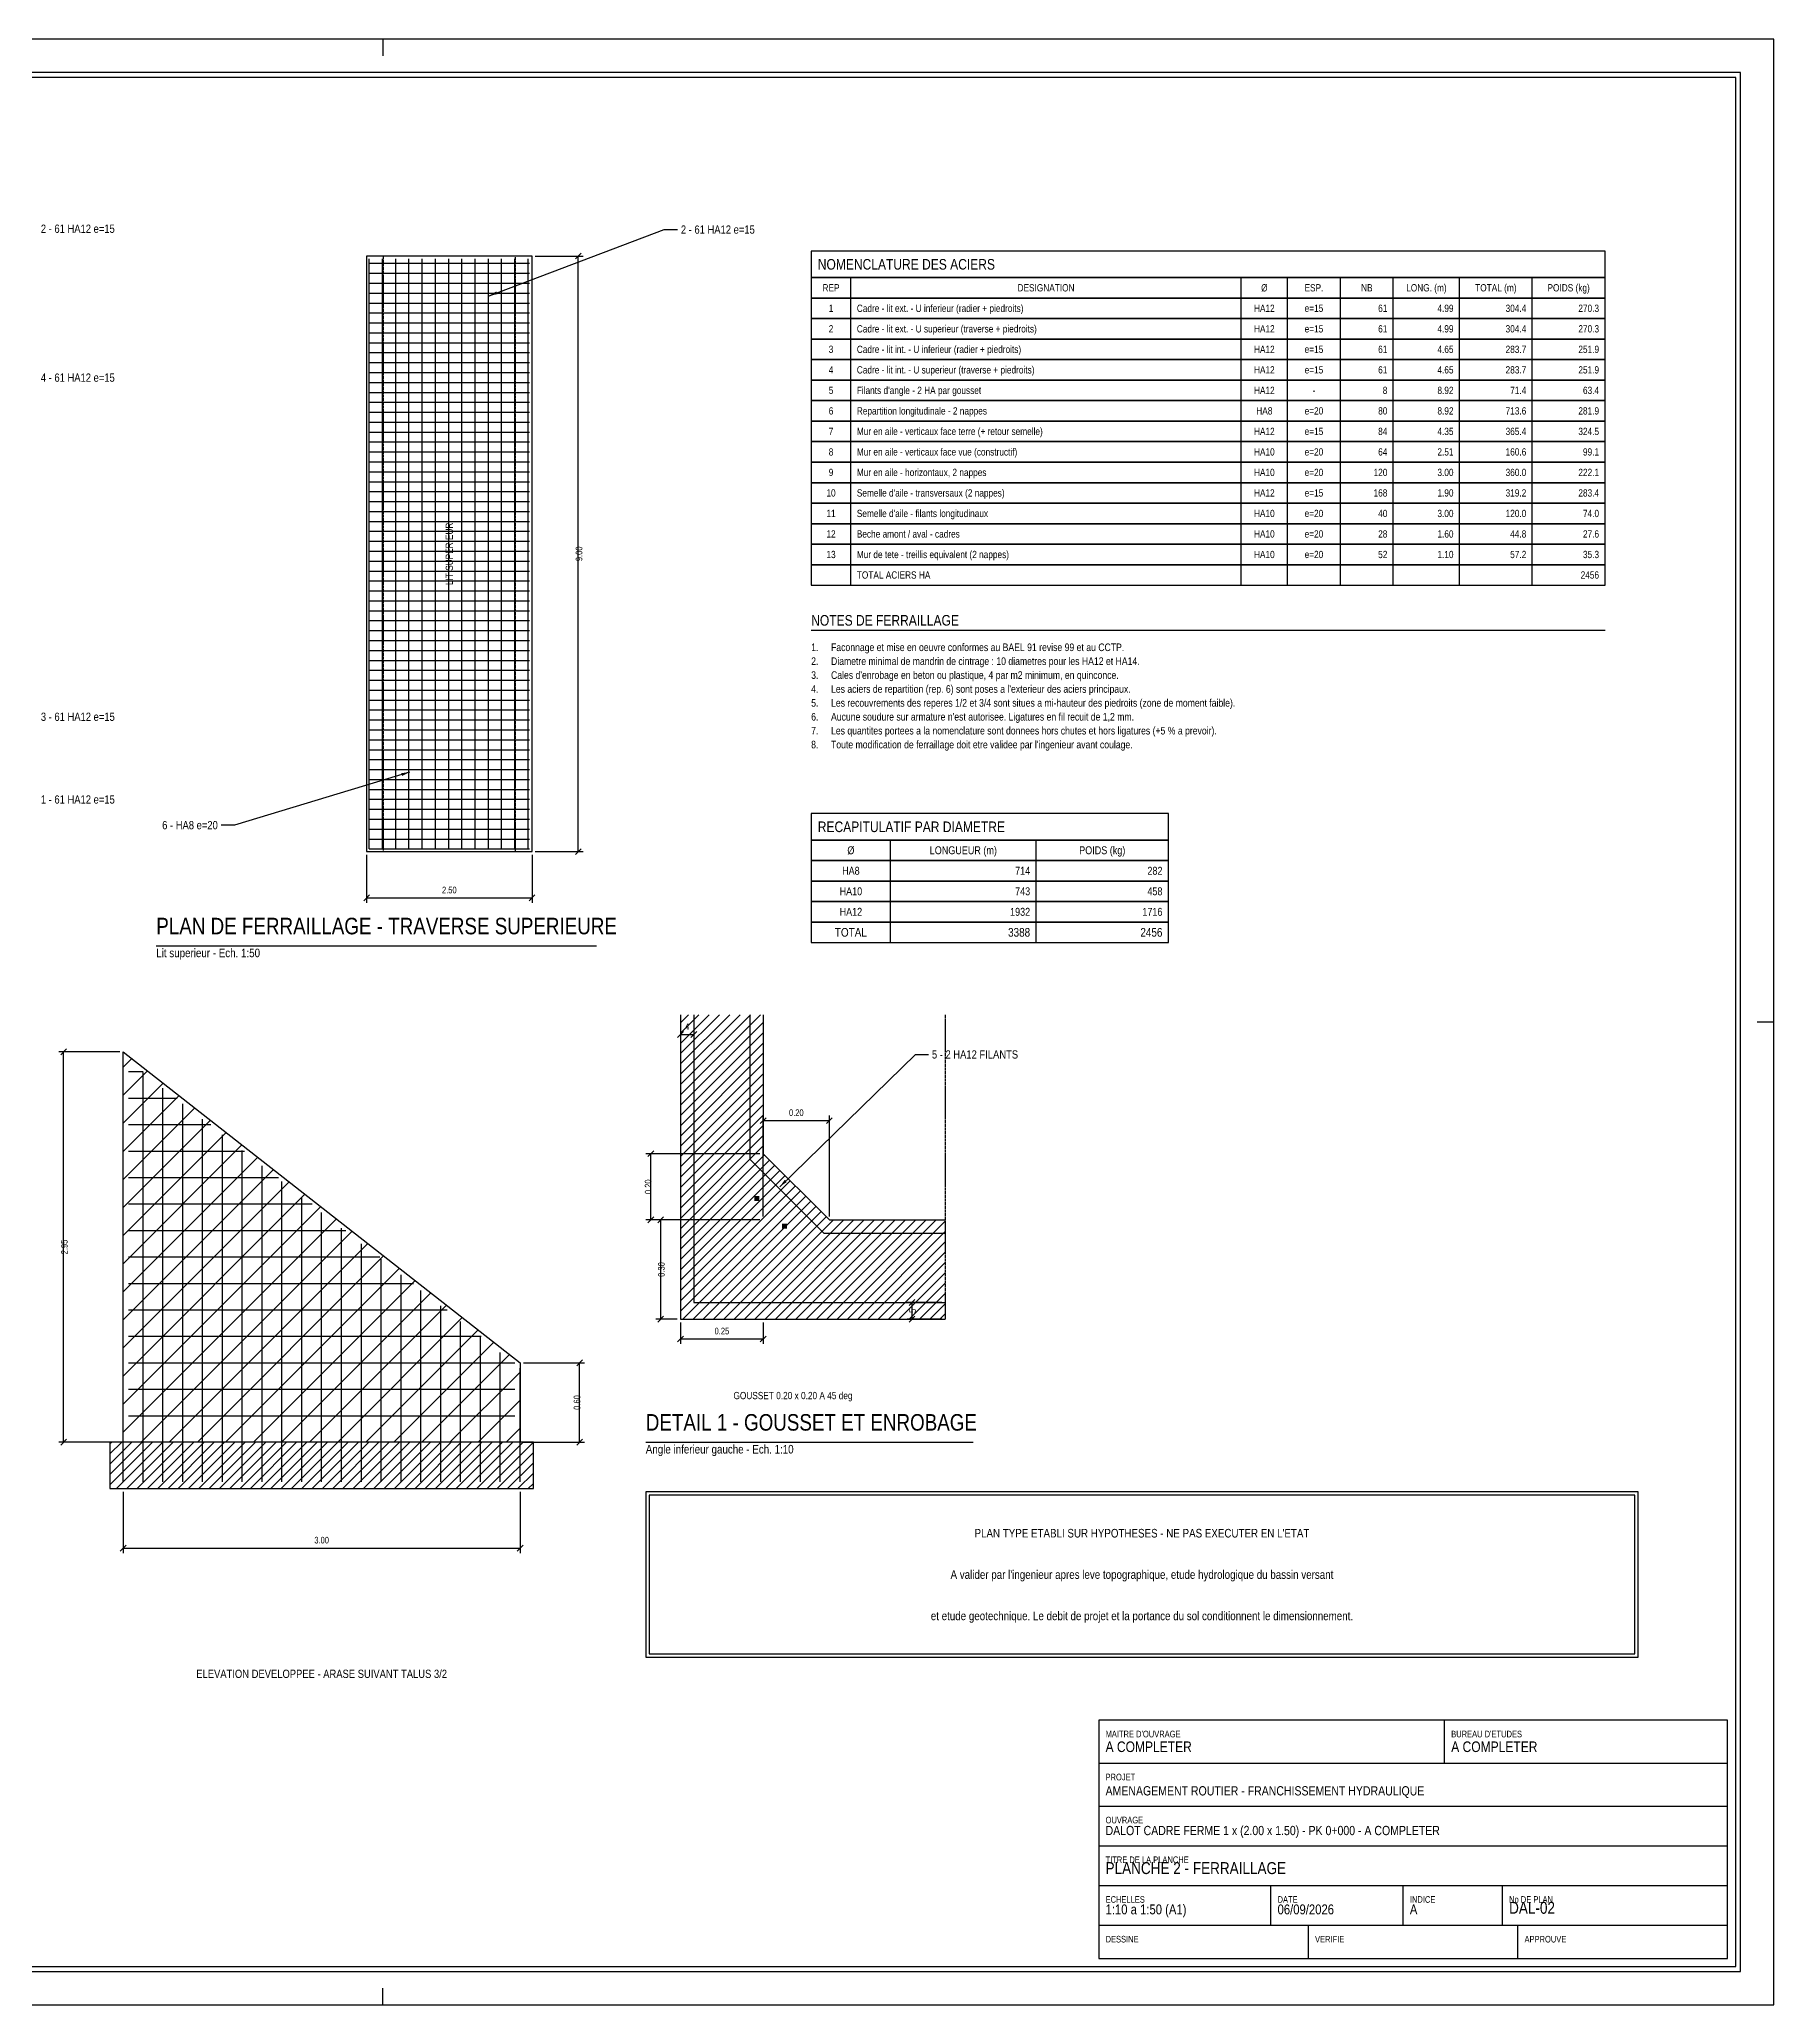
# Model space of a CAD drawing. Extents: x 0 to 841, y 0 to 594.
# Drawn here: x 317 to 841, y 0 to 594 of the extents above; entities that cross this region are included whole.
import ezdxf
from ezdxf.enums import TextEntityAlignment as Align

# ---------------------------------------------------------------- set-up
doc = ezdxf.new("R2010")
doc.units = 0
doc.linetypes.add('TIRETS', pattern=[0.37, 0.25, -0.12])
for name, color, linetype in [('00_CARTOUCHE', 7, 'CONTINUOUS'), ('02_BETON', 7, 'CONTINUOUS'), ('03_BETON_CACHE', 8, 'TIRETS'), ('04_HACHURES', 9, 'CONTINUOUS'), ('08_ACIER_LONG', 1, 'CONTINUOUS'), ('10_COTATION', 4, 'CONTINUOUS'), ('11_TEXTE', 7, 'CONTINUOUS'), ('12_TABLEAU', 7, 'CONTINUOUS'), ('16_BETON_FIN', 8, 'CONTINUOUS')]:
    doc.layers.add(name, color=color, linetype=linetype)
doc.styles.get("Standard").update_dxf_attribs({"font": 'txt', "width": 0.85})

msp = doc.modelspace()

# ---------------------------------------------------------------- linework, layer by layer
at = {"layer": '00_CARTOUCHE'}
for p, q in [((420.5, 594), (420.5, 589)), ((841, 297), (836, 297)), ((741.5, 73), (741.5, 86)), ((637, 73), (827, 73)), ((637, 60), (827, 60)), ((637, 48), (827, 48)), ((637, 36), (827, 36)), ((689, 24), (689, 36)), ((729, 24), (729, 36)), ((759, 24), (759, 36)), ((637, 24), (827, 24)), ((700.333333, 14), (700.333333, 24)), ((763.666667, 14), (763.666667, 24)), ((420.5, 0), (420.5, 5))]:
    msp.add_line(p, q, dxfattribs=at)
for points in [[(0, 0), (841, 0), (841, 594), (0, 594)], [(20, 10), (831, 10), (831, 584), (20, 584)], [(21.5, 11.5), (829.5, 11.5), (829.5, 582.5), (21.5, 582.5)], [(500, 105), (800, 105), (800, 155), (500, 155)], [(501, 106), (799, 106), (799, 154), (501, 154)], [(637, 14), (827, 14), (827, 86), (637, 86)]]:
    msp.add_lwpolyline(points, close=True, dxfattribs=at)
at = {"layer": '02_BETON'}
for points in [[(510.5, 299.2), (510.5, 207.2), (590.5, 207.2)], [(535.5, 299.2), (535.5, 257.2), (555.5, 237.2), (590.5, 237.2)]]:
    msp.add_lwpolyline(points, dxfattribs=at)
for points in [[(342, 170), (342, 288), (462, 194), (462, 170)], [(338, 156), (466, 156), (466, 170), (338, 170)]]:
    msp.add_lwpolyline(points, close=True, dxfattribs=at)
at = {"layer": '03_BETON_CACHE'}
msp.add_line((590.5, 299.2), (590.5, 207.2), dxfattribs=at)
msp.add_lwpolyline([(420.6, 348.5), (460.6, 348.5), (460.6, 528.5), (420.6, 528.5)], close=True, dxfattribs=at)
at = {"layer": '04_HACHURES'}
for p, q in [((510.5, 274.985317), (534.714683, 299.2)), ((510.5, 278.096587), (531.603413, 299.2)), ((510.5, 281.207857), (528.492143, 299.2)), ((510.5, 284.319127), (525.380873, 299.2)), ((510.5, 287.430397), (522.269603, 299.2)), ((510.5, 290.541666), (519.158334, 299.2)), ((510.5, 293.652936), (516.047064, 299.2)), ((510.5, 296.764206), (512.935794, 299.2)), ((510.5, 271.874047), (535.5, 296.874047)), ((510.5, 268.762778), (535.5, 293.762778)), ((342, 283.345238), (344.610147, 285.955385)), ((510.5, 265.651508), (535.5, 290.651508)), ((510.5, 262.540238), (535.5, 287.540238)), ((342, 274.859956), (349.368249, 282.228205)), ((510.5, 259.428968), (535.5, 284.428968)), ((510.5, 256.317698), (535.5, 281.317698)), ((342, 266.374675), (354.12635, 278.501025)), ((342, 257.889394), (358.884452, 274.773846)), ((510.5, 253.206428), (535.5, 278.206428)), ((510.5, 250.095159), (535.5, 275.095159)), ((342, 249.404112), (363.642554, 271.046666)), ((342, 240.918831), (368.400656, 267.319486)), ((510.5, 246.983889), (535.5, 271.983889)), ((510.5, 243.872619), (535.5, 268.872619)), ((342, 232.43355), (373.158757, 263.592307)), ((510.5, 240.761349), (535.5, 265.761349)), ((510.5, 237.650079), (535.5, 262.650079)), ((342, 223.948268), (377.916859, 259.865127)), ((342, 215.462987), (382.674961, 256.137947)), ((510.5, 234.538809), (535.5, 259.538809)), ((510.5, 231.42754), (535.88623, 256.81377)), ((342, 206.977705), (387.433062, 252.410768)), ((510.5, 228.31627), (537.441865, 255.258135)), ((510.5, 225.205), (538.9975, 253.7025)), ((510.5, 222.09373), (540.553135, 252.146865)), ((510.5, 218.98246), (542.10877, 250.59123)), ((342, 198.492424), (392.191164, 248.683588)), ((342, 190.007143), (396.949266, 244.956408)), ((510.5, 215.87119), (543.664405, 249.035595)), ((510.5, 212.759921), (545.22004, 247.47996)), ((510.5, 209.648651), (546.775675, 245.924325)), ((511.162619, 207.2), (548.33131, 244.36869)), ((342, 181.521861), (401.707367, 241.229229)), ((514.273889, 207.2), (549.886944, 242.813056)), ((517.385159, 207.2), (551.442579, 241.257421)), ((520.496429, 207.2), (552.998214, 239.701786)), ((523.607698, 207.2), (554.553849, 238.146151)), ((342, 173.03658), (406.465469, 237.502049)), ((347.448701, 170), (411.223571, 233.774869)), ((526.718968, 207.2), (556.718968, 237.2)), ((529.830238, 207.2), (559.830238, 237.2)), ((532.941508, 207.2), (562.941508, 237.2)), ((536.052778, 207.2), (566.052778, 237.2)), ((539.164048, 207.2), (569.164048, 237.2)), ((542.275318, 207.2), (572.275318, 237.2)), ((545.386587, 207.2), (575.386587, 237.2)), ((548.497857, 207.2), (578.497857, 237.2)), ((551.609127, 207.2), (581.609127, 237.2)), ((554.720397, 207.2), (584.720397, 237.2)), ((557.831667, 207.2), (587.831667, 237.2)), ((560.942937, 207.2), (590.5, 236.757063)), ((564.054206, 207.2), (590.5, 233.645794)), ((355.933983, 170), (415.981673, 230.04769)), ((364.419264, 170), (420.739774, 226.32051)), ((567.165476, 207.2), (590.5, 230.534524)), ((570.276746, 207.2), (590.5, 227.423254)), ((372.904546, 170), (425.497876, 222.59333)), ((573.388016, 207.2), (590.5, 224.311984)), ((576.499286, 207.2), (590.5, 221.200714)), ((381.389827, 170), (430.255978, 218.866151)), ((389.875108, 170), (435.014079, 215.138971)), ((579.610556, 207.2), (590.5, 218.089444)), ((582.721825, 207.2), (590.5, 214.978175)), ((398.36039, 170), (439.772181, 211.411791)), ((585.833095, 207.2), (590.5, 211.866905)), ((588.944365, 207.2), (590.5, 208.755635)), ((406.845671, 170), (444.530283, 207.684612)), ((415.330952, 170), (449.288385, 203.957432)), ((423.816234, 170), (454.046486, 200.230252)), ((432.301515, 170), (458.804588, 196.503073)), ((440.786797, 170), (462, 191.213203)), ((449.272078, 170), (462, 182.727922)), ((457.757359, 170), (462, 174.242641)), ((338, 157.117698), (350.882302, 170)), ((338, 160.228968), (347.771032, 170)), ((338, 163.340238), (344.659762, 170)), ((338, 166.451508), (341.548492, 170)), ((338, 169.562778), (338.437222, 170)), ((339.993572, 156), (353.993572, 170)), ((343.104841, 156), (357.104841, 170)), ((346.216111, 156), (360.216111, 170)), ((349.327381, 156), (363.327381, 170)), ((352.438651, 156), (366.438651, 170)), ((355.549921, 156), (369.549921, 170)), ((358.661191, 156), (372.661191, 170)), ((361.77246, 156), (375.77246, 170)), ((364.88373, 156), (378.88373, 170)), ((367.995, 156), (381.995, 170)), ((371.10627, 156), (385.10627, 170)), ((374.21754, 156), (388.21754, 170)), ((377.32881, 156), (391.32881, 170)), ((380.440079, 156), (394.440079, 170)), ((383.551349, 156), (397.551349, 170)), ((386.662619, 156), (400.662619, 170)), ((389.773889, 156), (403.773889, 170)), ((392.885159, 156), (406.885159, 170)), ((395.996429, 156), (409.996429, 170)), ((399.107698, 156), (413.107698, 170)), ((402.218968, 156), (416.218968, 170)), ((405.330238, 156), (419.330238, 170)), ((408.441508, 156), (422.441508, 170)), ((411.552778, 156), (425.552778, 170)), ((414.664048, 156), (428.664048, 170)), ((417.775318, 156), (431.775318, 170)), ((420.886587, 156), (434.886587, 170)), ((423.997857, 156), (437.997857, 170)), ((427.109127, 156), (441.109127, 170)), ((430.220397, 156), (444.220397, 170)), ((433.331667, 156), (447.331667, 170)), ((436.442937, 156), (450.442937, 170)), ((439.554206, 156), (453.554206, 170)), ((442.665476, 156), (456.665476, 170)), ((445.776746, 156), (459.776746, 170)), ((448.888016, 156), (462.888016, 170)), ((451.999286, 156), (465.999286, 170)), ((455.110556, 156), (466, 166.889444)), ((458.221825, 156), (466, 163.778175)), ((461.333095, 156), (466, 160.666905)), ((464.444365, 156), (466, 157.555635))]:
    msp.add_line(p, q, dxfattribs=at)
at = {"layer": '08_ACIER_LONG'}
for p, q in [((416.4, 349.3), (416.4, 527.7)), ((416.4, 526.3), (464.8, 526.3)), ((416.4, 523.3), (464.8, 523.3)), ((420.4, 349.3), (420.4, 527.7)), ((424.4, 349.3), (424.4, 527.7)), ((428.4, 349.3), (428.4, 527.7)), ((432.4, 349.3), (432.4, 527.7)), ((436.4, 349.3), (436.4, 527.7)), ((440.4, 349.3), (440.4, 527.7)), ((444.4, 349.3), (444.4, 527.7)), ((448.4, 349.3), (448.4, 527.7)), ((452.4, 349.3), (452.4, 527.7)), ((456.4, 349.3), (456.4, 527.7)), ((460.4, 349.3), (460.4, 527.7)), ((464.4, 349.3), (464.4, 527.7)), ((416.4, 520.3), (464.8, 520.3)), ((416.4, 517.3), (464.8, 517.3)), ((416.4, 514.3), (464.8, 514.3)), ((416.4, 511.3), (464.8, 511.3)), ((416.4, 508.3), (464.8, 508.3)), ((416.4, 505.3), (464.8, 505.3)), ((416.4, 502.3), (464.8, 502.3)), ((416.4, 499.3), (464.8, 499.3)), ((416.4, 496.3), (464.8, 496.3)), ((416.4, 493.3), (464.8, 493.3)), ((416.4, 490.3), (464.8, 490.3)), ((416.4, 487.3), (464.8, 487.3)), ((416.4, 484.3), (464.8, 484.3)), ((416.4, 481.3), (464.8, 481.3)), ((416.4, 478.3), (464.8, 478.3)), ((416.4, 475.3), (464.8, 475.3)), ((416.4, 472.3), (464.8, 472.3)), ((416.4, 469.3), (464.8, 469.3)), ((416.4, 466.3), (464.8, 466.3)), ((416.4, 463.3), (464.8, 463.3)), ((416.4, 460.3), (464.8, 460.3)), ((416.4, 457.3), (464.8, 457.3)), ((416.4, 454.3), (464.8, 454.3)), ((416.4, 451.3), (464.8, 451.3)), ((416.4, 448.3), (464.8, 448.3)), ((416.4, 445.3), (464.8, 445.3)), ((416.4, 442.3), (464.8, 442.3)), ((416.4, 439.3), (464.8, 439.3)), ((416.4, 436.3), (464.8, 436.3)), ((416.4, 433.3), (464.8, 433.3)), ((416.4, 430.3), (464.8, 430.3)), ((416.4, 427.3), (464.8, 427.3)), ((416.4, 424.3), (464.8, 424.3)), ((416.4, 421.3), (464.8, 421.3)), ((416.4, 418.3), (464.8, 418.3)), ((416.4, 415.3), (464.8, 415.3)), ((416.4, 412.3), (464.8, 412.3)), ((416.4, 409.3), (464.8, 409.3)), ((416.4, 406.3), (464.8, 406.3)), ((416.4, 403.3), (464.8, 403.3)), ((416.4, 400.3), (464.8, 400.3)), ((416.4, 397.3), (464.8, 397.3)), ((416.4, 394.3), (464.8, 394.3)), ((416.4, 391.3), (464.8, 391.3)), ((416.4, 388.3), (464.8, 388.3)), ((416.4, 385.3), (464.8, 385.3)), ((416.4, 382.3), (464.8, 382.3)), ((416.4, 379.3), (464.8, 379.3)), ((416.4, 376.3), (464.8, 376.3)), ((416.4, 373.3), (464.8, 373.3)), ((416.4, 370.3), (464.8, 370.3)), ((416.4, 367.3), (464.8, 367.3)), ((416.4, 364.3), (464.8, 364.3)), ((416.4, 361.3), (464.8, 361.3)), ((416.4, 358.3), (464.8, 358.3)), ((416.4, 355.3), (464.8, 355.3)), ((416.4, 352.3), (464.8, 352.3)), ((416.4, 349.3), (464.8, 349.3)), ((342, 158), (342, 286.4)), ((343.6, 282), (348.059574, 282)), ((348, 158), (348, 281.7)), ((343.6, 274), (358.27234, 274)), ((354, 158), (354, 277)), ((360, 158), (360, 272.3)), ((366, 158), (366, 267.6)), ((343.6, 266), (368.485106, 266)), ((372, 158), (372, 262.9)), ((343.6, 258), (378.697872, 258)), ((378, 158), (378, 258.2)), ((343.6, 250), (388.910638, 250)), ((384, 158), (384, 253.5)), ((390, 158), (390, 248.8)), ((396, 158), (396, 244.1)), ((343.6, 242), (399.123404, 242)), ((402, 158), (402, 239.4)), ((343.6, 234), (409.33617, 234)), ((408, 158), (408, 234.7)), ((343.6, 226), (419.548936, 226)), ((414, 158), (414, 230)), ((420, 158), (420, 225.3)), ((426, 158), (426, 220.6)), ((343.6, 218), (429.761702, 218)), ((432, 158), (432, 215.9)), ((343.6, 210), (439.974468, 210)), ((438, 158), (438, 211.2)), ((343.6, 202), (450.187234, 202)), ((444, 158), (444, 206.5)), ((450, 158), (450, 201.8)), ((456, 158), (456, 197.1)), ((343.6, 194), (460.4, 194)), ((462, 158), (462, 192.4)), ((343.6, 186), (460.4, 186)), ((343.6, 178), (460.4, 178))]:
    msp.add_line(p, q, dxfattribs=at)
for points in [[(514.5, 299.2), (514.5, 212.2), (590.5, 212.2)], [(531.5, 299.2), (531.5, 255.543146), (553.843146, 233.2), (590.5, 233.2)]]:
    msp.add_lwpolyline(points, dxfattribs=at)
for points in [[(532.821573, 242.921573), (534.321573, 242.921573), (532.821573, 244.421573), (534.321573, 244.421573)], [(541.221573, 234.521573), (542.721573, 234.521573), (541.221573, 236.021573), (542.721573, 236.021573)]]:
    msp.add_solid(points, dxfattribs=at)
at = {"layer": '10_COTATION'}
for p, q in [((478.716117, 527.616117), (480.483883, 529.383883)), ((466.6, 528.5), (481.1, 528.5)), ((479.6, 348.5), (479.6, 528.5)), ((415.6, 347.5), (415.6, 333)), ((465.6, 347.5), (465.6, 333)), ((466.6, 348.5), (481.1, 348.5)), ((478.716117, 347.616117), (480.483883, 349.383883)), ((414.716117, 333.616117), (416.483883, 335.383883)), ((415.6, 334.5), (465.6, 334.5)), ((464.716117, 333.616117), (466.483883, 335.383883)), ((509.616117, 292.316117), (511.383883, 294.083883)), ((510.5, 293.2), (514.5, 293.2)), ((510.5, 292.2), (510.5, 291.7)), ((513.616117, 292.316117), (515.383883, 294.083883)), ((514.5, 292.2), (514.5, 291.7)), ((341, 288), (322.5, 288)), ((323.116117, 287.116117), (324.883883, 288.883883)), ((324, 170), (324, 288)), ((534.616117, 266.316117), (536.383883, 268.083883)), ((535.5, 238.2), (535.5, 268.7)), ((554.616117, 266.316117), (556.383883, 268.083883)), ((555.5, 238.2), (555.5, 268.7)), ((535.5, 267.2), (555.5, 267.2)), ((534.5, 257.2), (500, 257.2)), ((500.616117, 256.316117), (502.383883, 258.083883)), ((501.5, 237.2), (501.5, 257.2)), ((500.616117, 236.316117), (502.383883, 238.083883)), ((503.616117, 236.316117), (505.383883, 238.083883)), ((534.5, 237.2), (500, 237.2)), ((509.5, 237.2), (503, 237.2)), ((504.5, 207.2), (504.5, 237.2)), ((503.616117, 206.316117), (505.383883, 208.083883)), ((589.5, 212.2), (579, 212.2)), ((579.616117, 211.316117), (581.383883, 213.083883)), ((579.616117, 206.316117), (581.383883, 208.083883)), ((580.5, 207.2), (580.5, 212.2)), ((509.5, 207.2), (503, 207.2)), ((509.616117, 200.316117), (511.383883, 202.083883)), ((510.5, 206.2), (510.5, 199.7)), ((534.616117, 200.316117), (536.383883, 202.083883)), ((535.5, 206.2), (535.5, 199.7)), ((589.5, 207.2), (579, 207.2)), ((510.5, 201.2), (535.5, 201.2)), ((463, 194), (481.5, 194)), ((479.116117, 193.116117), (480.883883, 194.883883)), ((480, 170), (480, 194)), ((341, 170), (322.5, 170)), ((323.116117, 169.116117), (324.883883, 170.883883)), ((463, 170), (481.5, 170)), ((479.116117, 169.116117), (480.883883, 170.883883)), ((342, 155), (342, 136.5)), ((462, 155), (462, 136.5)), ((341.116117, 137.116117), (342.883883, 138.883883)), ((342, 138), (462, 138)), ((461.116117, 137.116117), (462.883883, 138.883883))]:
    msp.add_line(p, q, dxfattribs=at)
at = {"layer": '11_TEXTE'}
for p, q in [((452.6, 516.5), (505.6, 536.5)), ((505.6, 536.5), (509.6, 536.5)), ((550, 415.4), (790, 415.4)), ((428.6, 372.5), (375.6, 356.5)), ((375.6, 356.5), (371.6, 356.5)), ((352, 320), (485.1, 320)), ((540.5, 247.2), (581.5, 287.2)), ((581.5, 287.2), (585.5, 287.2)), ((500, 170), (599, 170))]:
    msp.add_line(p, q, dxfattribs=at)
for points in [[(452.6, 516.5), (455.09788, 516.961622), (454.780129, 517.803664)], [(428.6, 372.5), (426.076629, 372.208286), (426.336733, 371.346691)], [(540.5, 247.2), (542.603701, 248.623708), (541.975209, 249.267912)]]:
    msp.add_solid(points, dxfattribs=at)
at = {"layer": '12_TABLEAU'}
for p, q in [((562, 515.8), (562, 522)), ((680, 515.8), (680, 522)), ((694, 515.8), (694, 522)), ((710, 515.8), (710, 522)), ((726, 515.8), (726, 522)), ((746, 515.8), (746, 522)), ((768, 515.8), (768, 522)), ((562, 509.6), (562, 515.8)), ((680, 509.6), (680, 515.8)), ((694, 509.6), (694, 515.8)), ((710, 509.6), (710, 515.8)), ((726, 509.6), (726, 515.8)), ((746, 509.6), (746, 515.8)), ((768, 509.6), (768, 515.8)), ((562, 503.4), (562, 509.6)), ((680, 503.4), (680, 509.6)), ((694, 503.4), (694, 509.6)), ((710, 503.4), (710, 509.6)), ((726, 503.4), (726, 509.6)), ((746, 503.4), (746, 509.6)), ((768, 503.4), (768, 509.6)), ((562, 497.2), (562, 503.4)), ((680, 497.2), (680, 503.4)), ((694, 497.2), (694, 503.4)), ((710, 497.2), (710, 503.4)), ((726, 497.2), (726, 503.4)), ((746, 497.2), (746, 503.4)), ((768, 497.2), (768, 503.4)), ((562, 491), (562, 497.2)), ((680, 491), (680, 497.2)), ((694, 491), (694, 497.2)), ((710, 491), (710, 497.2)), ((726, 491), (726, 497.2)), ((746, 491), (746, 497.2)), ((768, 491), (768, 497.2)), ((562, 484.8), (562, 491)), ((680, 484.8), (680, 491)), ((694, 484.8), (694, 491)), ((710, 484.8), (710, 491)), ((726, 484.8), (726, 491)), ((746, 484.8), (746, 491)), ((768, 484.8), (768, 491)), ((562, 478.6), (562, 484.8)), ((680, 478.6), (680, 484.8)), ((694, 478.6), (694, 484.8)), ((710, 478.6), (710, 484.8)), ((726, 478.6), (726, 484.8)), ((746, 478.6), (746, 484.8)), ((768, 478.6), (768, 484.8)), ((562, 472.4), (562, 478.6)), ((680, 472.4), (680, 478.6)), ((694, 472.4), (694, 478.6)), ((710, 472.4), (710, 478.6)), ((726, 472.4), (726, 478.6)), ((746, 472.4), (746, 478.6)), ((768, 472.4), (768, 478.6)), ((562, 466.2), (562, 472.4)), ((680, 466.2), (680, 472.4)), ((694, 466.2), (694, 472.4)), ((710, 466.2), (710, 472.4)), ((726, 466.2), (726, 472.4)), ((746, 466.2), (746, 472.4)), ((768, 466.2), (768, 472.4)), ((562, 460), (562, 466.2)), ((680, 460), (680, 466.2)), ((694, 460), (694, 466.2)), ((710, 460), (710, 466.2)), ((726, 460), (726, 466.2)), ((746, 460), (746, 466.2)), ((768, 460), (768, 466.2)), ((562, 453.8), (562, 460)), ((680, 453.8), (680, 460)), ((694, 453.8), (694, 460)), ((710, 453.8), (710, 460)), ((726, 453.8), (726, 460)), ((746, 453.8), (746, 460)), ((768, 453.8), (768, 460)), ((562, 447.6), (562, 453.8)), ((680, 447.6), (680, 453.8)), ((694, 447.6), (694, 453.8)), ((710, 447.6), (710, 453.8)), ((726, 447.6), (726, 453.8)), ((746, 447.6), (746, 453.8)), ((768, 447.6), (768, 453.8)), ((562, 441.4), (562, 447.6)), ((680, 441.4), (680, 447.6)), ((694, 441.4), (694, 447.6)), ((710, 441.4), (710, 447.6)), ((726, 441.4), (726, 447.6)), ((746, 441.4), (746, 447.6)), ((768, 441.4), (768, 447.6)), ((562, 435.2), (562, 441.4)), ((680, 435.2), (680, 441.4)), ((694, 435.2), (694, 441.4)), ((710, 435.2), (710, 441.4)), ((726, 435.2), (726, 441.4)), ((746, 435.2), (746, 441.4)), ((768, 435.2), (768, 441.4)), ((562, 429), (562, 435.2)), ((680, 429), (680, 435.2)), ((694, 429), (694, 435.2)), ((710, 429), (710, 435.2)), ((726, 429), (726, 435.2)), ((746, 429), (746, 435.2)), ((768, 429), (768, 435.2)), ((574, 345.8), (574, 352)), ((618, 345.8), (618, 352)), ((574, 339.6), (574, 345.8)), ((618, 339.6), (618, 345.8)), ((574, 333.4), (574, 339.6)), ((618, 333.4), (618, 339.6)), ((574, 327.2), (574, 333.4)), ((618, 327.2), (618, 333.4)), ((574, 321), (574, 327.2)), ((618, 321), (618, 327.2))]:
    msp.add_line(p, q, dxfattribs=at)
for points in [[(550, 522), (790, 522), (790, 530), (550, 530)], [(550, 515.8), (790, 515.8), (790, 522), (550, 522)], [(550, 509.6), (790, 509.6), (790, 515.8), (550, 515.8)], [(550, 503.4), (790, 503.4), (790, 509.6), (550, 509.6)], [(550, 497.2), (790, 497.2), (790, 503.4), (550, 503.4)], [(550, 491), (790, 491), (790, 497.2), (550, 497.2)], [(550, 484.8), (790, 484.8), (790, 491), (550, 491)], [(550, 478.6), (790, 478.6), (790, 484.8), (550, 484.8)], [(550, 472.4), (790, 472.4), (790, 478.6), (550, 478.6)], [(550, 466.2), (790, 466.2), (790, 472.4), (550, 472.4)], [(550, 460), (790, 460), (790, 466.2), (550, 466.2)], [(550, 453.8), (790, 453.8), (790, 460), (550, 460)], [(550, 447.6), (790, 447.6), (790, 453.8), (550, 453.8)], [(550, 441.4), (790, 441.4), (790, 447.6), (550, 447.6)], [(550, 435.2), (790, 435.2), (790, 441.4), (550, 441.4)], [(550, 429), (790, 429), (790, 435.2), (550, 435.2)], [(550, 352), (658, 352), (658, 360), (550, 360)], [(550, 345.8), (658, 345.8), (658, 352), (550, 352)], [(550, 339.6), (658, 339.6), (658, 345.8), (550, 345.8)], [(550, 333.4), (658, 333.4), (658, 339.6), (550, 339.6)], [(550, 327.2), (658, 327.2), (658, 333.4), (550, 333.4)], [(550, 321), (658, 321), (658, 327.2), (550, 327.2)]]:
    msp.add_lwpolyline(points, close=True, dxfattribs=at)
at = {"layer": '16_BETON_FIN'}
msp.add_lwpolyline([(415.6, 348.5), (465.6, 348.5), (465.6, 528.5), (415.6, 528.5)], close=True, dxfattribs=at)

# ---------------------------------------------------------------- texts
at = {"layer": '00_CARTOUCHE', "width": 0.85}
for s, p in [("PLAN TYPE ETABLI SUR HYPOTHESES - NE PAS EXECUTER EN L'ETAT", (650, 142.5)), ("A valider par l'ingenieur apres leve topographique, etude hydrologique du bassin versant", (650, 130)), ('et etude geotechnique. Le debit de projet et la portance du sol conditionnent le dimensionnement.', (650, 117.5))]:
    msp.add_text(s, height=2.6, dxfattribs=at).set_placement(p, align=Align.MIDDLE_CENTER)
at = {"layer": '10_COTATION', "width": 0.85}
for s, p in [('9.00', (478.8, 438.5)), ('2.95', (323.2, 229)), ('0.30', (503.7, 222.2)), ('5', (579.7, 209.7))]:
    msp.add_text(s, height=2, rotation=90, dxfattribs=at).set_placement(p, align=Align.TOP_CENTER)
for s, p in [('2.50', (440.6, 335.3)), ('4', (512.5, 294)), ('0.20', (545.5, 268)), ('0.25', (523, 202)), ('3.00', (402, 138.8))]:
    msp.add_text(s, height=2, dxfattribs=at).set_placement(p, align=Align.BOTTOM_CENTER)
for s, p in [('0.20', (502.3, 247.2)), ('0.60', (480.8, 182))]:
    msp.add_text(s, height=2, rotation=90, dxfattribs=at).set_placement(p, align=Align.BOTTOM_CENTER)
at = {"layer": '11_TEXTE', "width": 0.85}
for s, p in [('2 - 61 HA12 e=15', (317.1, 536.75)), ('2 - 61 HA12 e=15', (510.6, 536.5)), ('4 - 61 HA12 e=15', (317.1, 491.75)), ('3 - 61 HA12 e=15', (317.1, 389.25)), ('1 - 61 HA12 e=15', (317.1, 364.25)), ('5 - 2 HA12 FILANTS', (586.5, 287.2))]:
    msp.add_text(s, height=2.5, dxfattribs=at).set_placement(p, align=Align.MIDDLE_LEFT)
msp.add_text('LIT SUPERIEUR', height=2.2, rotation=90, dxfattribs=at).set_placement((440.6, 438.5), align=Align.MIDDLE_CENTER)
for s, height, p in [('NOTES DE FERRAILLAGE', 3.2, (550, 420)), ('1.', 2.3, (550, 411.4)), ('Faconnage et mise en oeuvre conformes au BAEL 91 revise 99 et au CCTP.', 2.3, (556, 411.4)), ('2.', 2.3, (550, 407.2)), ('Diametre minimal de mandrin de cintrage : 10 diametres pour les HA12 et HA14.', 2.3, (556, 407.2)), ('4.', 2.3, (550, 398.8)), ('3.', 2.3, (550, 403)), ("Cales d'enrobage en beton ou plastique, 4 par m2 minimum, en quinconce.", 2.3, (556, 403)), ("Les aciers de repartition (rep. 6) sont poses a l'exterieur des aciers principaux.", 2.3, (556, 398.8)), ('5.', 2.3, (550, 394.6)), ('Les recouvrements des reperes 1/2 et 3/4 sont situes a mi-hauteur des piedroits (zone de moment faible).', 2.3, (556, 394.6)), ('6.', 2.3, (550, 390.4)), ('7.', 2.3, (550, 386.2)), ("Aucune soudure sur armature n'est autorisee. Ligatures en fil recuit de 1,2 mm.", 2.3, (556, 390.4)), ('Les quantites portees a la nomenclature sont donnees hors chutes et hors ligatures (+5 % a prevoir).', 2.3, (556, 386.2)), ('8.', 2.3, (550, 382)), ("Toute modification de ferraillage doit etre validee par l'ingenieur avant coulage.", 2.3, (556, 382))]:
    msp.add_text(s, height=height, dxfattribs=at).set_placement(p, align=Align.TOP_LEFT)
msp.add_text('6 - HA8 e=20', height=2.5, dxfattribs=at).set_placement((370.6, 356.5), align=Align.MIDDLE_RIGHT)
for s, height, p in [('PLAN DE FERRAILLAGE - TRAVERSE SUPERIEURE', 5, (352, 322)), ('Lit superieur - Ech. 1:50', 2.6, (352, 315.8)), ('DETAIL 1 - GOUSSET ET ENROBAGE', 5, (500, 172)), ('Angle inferieur gauche - Ech. 1:10', 2.6, (500, 165.8))]:
    msp.add_text(s, height=height, dxfattribs=at).set_placement(p, align=Align.BOTTOM_LEFT)
msp.add_text('GOUSSET 0.20 x 0.20 A 45 deg', height=2.2, dxfattribs=at).set_placement((544.5, 185.2), align=Align.TOP_CENTER)
msp.add_text('ELEVATION DEVELOPPEE - ARASE SUIVANT TALUS 3/2', height=2.5, dxfattribs=at).set_placement((402, 98), align=Align.BOTTOM_CENTER)
at = {"layer": '12_TABLEAU', "width": 0.85}
for s, height, p in [('NOMENCLATURE DES ACIERS', 3.2, (552, 526)), ('Cadre - lit ext. - U inferieur (radier + piedroits)', 2.2, (563.8, 512.7)), ('Cadre - lit ext. - U superieur (traverse + piedroits)', 2.2, (563.8, 506.5)), ('Cadre - lit int. - U inferieur (radier + piedroits)', 2.2, (563.8, 500.3)), ('Cadre - lit int. - U superieur (traverse + piedroits)', 2.2, (563.8, 494.1)), ("Filants d'angle - 2 HA par gousset", 2.2, (563.8, 487.9)), ('Repartition longitudinale - 2 nappes', 2.2, (563.8, 481.7)), ('Mur en aile - verticaux face terre (+ retour semelle)', 2.2, (563.8, 475.5)), ('Mur en aile - verticaux face vue (constructif)', 2.2, (563.8, 469.3)), ('Mur en aile - horizontaux, 2 nappes', 2.2, (563.8, 463.1)), ("Semelle d'aile - transversaux (2 nappes)", 2.2, (563.8, 456.9)), ("Semelle d'aile - filants longitudinaux", 2.2, (563.8, 450.7)), ('Beche amont / aval - cadres', 2.2, (563.8, 444.5)), ('Mur de tete - treillis equivalent (2 nappes)', 2.2, (563.8, 438.3)), ('TOTAL ACIERS HA', 2.2, (563.8, 432.1)), ('RECAPITULATIF PAR DIAMETRE', 3.2, (552, 356))]:
    msp.add_text(s, height=height, dxfattribs=at).set_placement(p, align=Align.MIDDLE_LEFT)
for s, height, p in [('REP', 2.2, (556, 518.9)), ('DESIGNATION', 2.2, (621, 518.9)), ('%%c', 2.2, (687, 518.9)), ('ESP.', 2.2, (702, 518.9)), ('NB', 2.2, (718, 518.9)), ('LONG. (m)', 2.2, (736, 518.9)), ('TOTAL (m)', 2.2, (757, 518.9)), ('POIDS (kg)', 2.2, (779, 518.9)), ('1', 2.2, (556, 512.7)), ('HA12', 2.2, (687, 512.7)), ('e=15', 2.2, (702, 512.7)), ('2', 2.2, (556, 506.5)), ('HA12', 2.2, (687, 506.5)), ('e=15', 2.2, (702, 506.5)), ('3', 2.2, (556, 500.3)), ('HA12', 2.2, (687, 500.3)), ('e=15', 2.2, (702, 500.3)), ('4', 2.2, (556, 494.1)), ('HA12', 2.2, (687, 494.1)), ('e=15', 2.2, (702, 494.1)), ('5', 2.2, (556, 487.9)), ('HA12', 2.2, (687, 487.9)), ('-', 2.2, (702, 487.9)), ('6', 2.2, (556, 481.7)), ('HA8', 2.2, (687, 481.7)), ('e=20', 2.2, (702, 481.7)), ('7', 2.2, (556, 475.5)), ('HA12', 2.2, (687, 475.5)), ('e=15', 2.2, (702, 475.5)), ('8', 2.2, (556, 469.3)), ('HA10', 2.2, (687, 469.3)), ('e=20', 2.2, (702, 469.3)), ('9', 2.2, (556, 463.1)), ('HA10', 2.2, (687, 463.1)), ('e=20', 2.2, (702, 463.1)), ('10', 2.2, (556, 456.9)), ('HA12', 2.2, (687, 456.9)), ('e=15', 2.2, (702, 456.9)), ('11', 2.2, (556, 450.7)), ('HA10', 2.2, (687, 450.7)), ('e=20', 2.2, (702, 450.7)), ('12', 2.2, (556, 444.5)), ('HA10', 2.2, (687, 444.5)), ('e=20', 2.2, (702, 444.5)), ('13', 2.2, (556, 438.3)), ('HA10', 2.2, (687, 438.3)), ('e=20', 2.2, (702, 438.3)), ('%%c', 2.4, (562, 348.9)), ('LONGUEUR (m)', 2.4, (596, 348.9)), ('POIDS (kg)', 2.4, (638, 348.9)), ('HA8', 2.4, (562, 342.7)), ('HA10', 2.4, (562, 336.5)), ('HA12', 2.4, (562, 330.3)), ('TOTAL', 2.64, (562, 324.1))]:
    msp.add_text(s, height=height, dxfattribs=at).set_placement(p, align=Align.MIDDLE_CENTER)
for s, height, p in [('61', 2.2, (724.2, 512.7)), ('4.99', 2.2, (744.2, 512.7)), ('304.4', 2.2, (766.2, 512.7)), ('270.3', 2.2, (788.2, 512.7)), ('61', 2.2, (724.2, 506.5)), ('4.99', 2.2, (744.2, 506.5)), ('304.4', 2.2, (766.2, 506.5)), ('270.3', 2.2, (788.2, 506.5)), ('61', 2.2, (724.2, 500.3)), ('4.65', 2.2, (744.2, 500.3)), ('283.7', 2.2, (766.2, 500.3)), ('251.9', 2.2, (788.2, 500.3)), ('61', 2.2, (724.2, 494.1)), ('4.65', 2.2, (744.2, 494.1)), ('283.7', 2.2, (766.2, 494.1)), ('251.9', 2.2, (788.2, 494.1)), ('8', 2.2, (724.2, 487.9)), ('8.92', 2.2, (744.2, 487.9)), ('71.4', 2.2, (766.2, 487.9)), ('63.4', 2.2, (788.2, 487.9)), ('80', 2.2, (724.2, 481.7)), ('8.92', 2.2, (744.2, 481.7)), ('713.6', 2.2, (766.2, 481.7)), ('281.9', 2.2, (788.2, 481.7)), ('84', 2.2, (724.2, 475.5)), ('4.35', 2.2, (744.2, 475.5)), ('365.4', 2.2, (766.2, 475.5)), ('324.5', 2.2, (788.2, 475.5)), ('64', 2.2, (724.2, 469.3)), ('2.51', 2.2, (744.2, 469.3)), ('160.6', 2.2, (766.2, 469.3)), ('99.1', 2.2, (788.2, 469.3)), ('120', 2.2, (724.2, 463.1)), ('3.00', 2.2, (744.2, 463.1)), ('360.0', 2.2, (766.2, 463.1)), ('222.1', 2.2, (788.2, 463.1)), ('168', 2.2, (724.2, 456.9)), ('1.90', 2.2, (744.2, 456.9)), ('319.2', 2.2, (766.2, 456.9)), ('283.4', 2.2, (788.2, 456.9)), ('40', 2.2, (724.2, 450.7)), ('3.00', 2.2, (744.2, 450.7)), ('120.0', 2.2, (766.2, 450.7)), ('74.0', 2.2, (788.2, 450.7)), ('28', 2.2, (724.2, 444.5)), ('1.60', 2.2, (744.2, 444.5)), ('44.8', 2.2, (766.2, 444.5)), ('27.6', 2.2, (788.2, 444.5)), ('52', 2.2, (724.2, 438.3)), ('1.10', 2.2, (744.2, 438.3)), ('57.2', 2.2, (766.2, 438.3)), ('35.3', 2.2, (788.2, 438.3)), ('2456', 2.2, (788.2, 432.1)), ('714', 2.4, (616.2, 342.7)), ('282', 2.4, (656.2, 342.7)), ('743', 2.4, (616.2, 336.5)), ('458', 2.4, (656.2, 336.5)), ('1932', 2.4, (616.2, 330.3)), ('1716', 2.4, (656.2, 330.3)), ('3388', 2.64, (616.2, 324.1)), ('2456', 2.64, (656.2, 324.1))]:
    msp.add_text(s, height=height, dxfattribs=at).set_placement(p, align=Align.MIDDLE_RIGHT)
for s, height, p in [('A COMPLETER', 3.2, (639, 75.4)), ('A COMPLETER', 3.2, (743.5, 75.4)), ('AMENAGEMENT ROUTIER - FRANCHISSEMENT HYDRAULIQUE', 2.8, (639, 62.4)), ('DALOT CADRE FERME 1 x (2.00 x 1.50) - PK 0+000 - A COMPLETER', 2.8, (639, 50.4)), ('PLANCHE 2 - FERRAILLAGE', 3.6, (639, 38.4)), ('1:10 a 1:50 (A1)', 3, (639, 26.4)), ('06/09/2026', 3, (691, 26.4)), ('A', 3, (731, 26.4)), ('DAL-02', 3.6, (761, 26.4))]:
    msp.add_text(s, height=height, dxfattribs=at).set_placement(p, align=Align.BOTTOM_LEFT)
for s, p in [("MAITRE D'OUVRAGE", (639, 82.8)), ("BUREAU D'ETUDES", (743.5, 82.8)), ('PROJET', (639, 69.8)), ('OUVRAGE', (639, 56.8)), ('TITRE DE LA PLANCHE', (639, 44.8)), ('ECHELLES', (639, 32.8)), ('DATE', (691, 32.8)), ('INDICE', (731, 32.8)), ('No DE PLAN', (761, 32.8)), ('DESSINE', (639, 20.8)), ('VERIFIE', (702.333333, 20.8)), ('APPROUVE', (765.666667, 20.8))]:
    msp.add_text(s, height=2, dxfattribs=at).set_placement(p, align=Align.TOP_LEFT)

doc.saveas('drawing.dxf')
